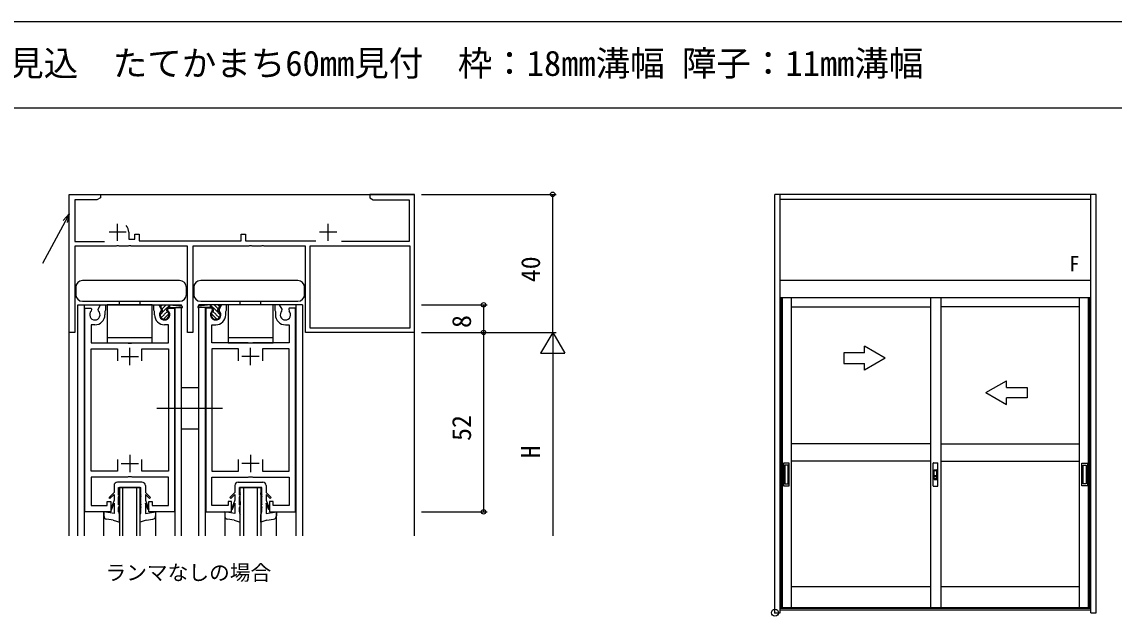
# Model space of a CAD drawing. Units: millimetres, scale not verified. Extents: x -437 to 438, y -681 to 679.
# Drawn here: x -85.4 to 230.9, y 471.4 to 643.6 of the extents above; entities that cross this region are included whole.
import ezdxf
from ezdxf.enums import TextEntityAlignment as Align

# ---------------------------------------------------------------- set-up
doc = ezdxf.new("R2010")
doc.units = ezdxf.units.MM
doc.header["$LTSCALE"] = 4
doc.header["$PDMODE"] = 32
doc.header["$PDSIZE"] = 2
for name, color, linetype in [('0-1_USER1', 3, 'Continuous'), ('0-2_YKK_11', 7, 'Continuous'), ('0-3_YKK_12', 2, 'Continuous'), ('0-4_YKK_13', 4, 'Continuous'), ('0-5_YKK_A1', 4, 'Continuous'), ('0-6_YKK_D', 6, 'Continuous'), ('0-7_YKK_ZWAK', 7, 'Continuous')]:
    doc.layers.add(name, color=color, linetype=linetype)
doc.styles.add('ＭＳ ゴシック', font='')
doc.styles.get('ＭＳ ゴシック').set_extended_font_data('MS Gothic')

msp = doc.modelspace()

# ---------------------------------------------------------------- linework, layer by layer
at = {"layer": '0-2_YKK_11'}
for p, q in [((-55.2, 582.6), (-60.2, 582.6)), ((-57.7, 580.1), (-57.7, 585.1)), ((5.8, 582.6), (0.8, 582.6)), ((3.3, 580.1), (3.3, 585.1)), ((-54.2, 544.096), (-54.2, 549.096)), ((-19.2, 544.096), (-19.2, 549.096)), ((-56.7, 546.596), (-51.7, 546.596)), ((-16.7, 546.596), (-21.7, 546.596)), ((-54.2, 518.096), (-54.2, 513.096)), ((-19.2, 518.096), (-19.2, 513.096)), ((-56.7, 515.596), (-51.7, 515.596)), ((-16.7, 515.596), (-21.7, 515.596))]:
    msp.add_line(p, q, dxfattribs=at)
for points in [[(28.3, 553.6), (-3.3, 553.6), (-3.3, 578.6), (-15.242, 578.6), (-15.425, 578.72), (-15.975, 578.72), (-16.158, 578.6), (-18.742, 578.6), (-18.925, 578.72), (-19.475, 578.72), (-19.658, 578.6), (-35.9, 578.6), (-35.9, 553.6), (-37.5, 553.6), (-37.5, 578.6), (-53.742, 578.6), (-53.925, 578.72), (-54.475, 578.72), (-54.658, 578.6), (-57.242, 578.6), (-57.425, 578.72), (-57.975, 578.72), (-58.158, 578.6), (-70.1, 578.6), (-70.1, 553.6), (-71.7, 553.6), (-71.7, 593.6), (-62.7, 593.6), (-62.7, 592.6), (-63.739, 592), (-70.1, 592), (-70.1, 579.9), (-61.541, 579.9)], [(28.3, 553.6), (28.3, 593.6), (15.3, 593.6), (15.3, 592.6), (16.339, 592), (26.7, 592), (26.7, 579.9), (7.14, 579.9)], [(-54.5, 582.6), (-54.5, 580.6), (-52.7, 580.6), (-52.7, 582.1), (-51.5, 582.1), (-51.5, 580.1), (-21.9, 580.1), (-21.9, 582.1), (-20.7, 582.1), (-20.7, 580.1), (-0.321, 580.1)], [(-54.87, 511.596), (-65.4, 511.596), (-65.4, 503.396), (-60.7, 503.396), (-60.7, 504.596), (-59.7, 504.596), (-59.7, 501.596), (-67.2, 501.596), (-67.2, 560.596), (-65.397, 560.596), (-65.268, 560.373), (-65.351, 559.767)], [(-63.249, 559.767), (-63.331, 560.373), (-62.625, 561.596), (-61.2, 561.596), (-61.2, 559.996), (-61.3, 559.823)], [(-41.2, 560.596), (-41.2, 501.596), (-48.7, 501.596), (-48.7, 504.596), (-47.7, 504.596), (-47.7, 503.396), (-43, 503.396), (-43, 511.596), (-53.529, 511.596)], [(-47.1, 559.823), (-47.2, 559.996), (-47.2, 561.596), (-45.774, 561.596), (-45.068, 560.373), (-45.151, 559.767)], [(-43.049, 559.767), (-43.131, 560.373), (-43.003, 560.596), (-41.2, 560.596)], [(-32.2, 560.596), (-32.2, 501.596), (-24.7, 501.596), (-24.7, 504.596), (-25.7, 504.596), (-25.7, 503.396), (-30.4, 503.396), (-30.4, 511.596), (-19.871, 511.596)], [(-30.351, 559.767), (-30.269, 560.373), (-30.397, 560.596), (-32.2, 560.596)], [(-26.3, 559.823), (-26.2, 559.996), (-26.2, 561.596), (-27.626, 561.596), (-28.332, 560.373), (-28.249, 559.767)], [(-18.53, 511.596), (-8, 511.596), (-8, 503.396), (-12.7, 503.396), (-12.7, 504.596), (-13.7, 504.596), (-13.7, 501.596), (-6.2, 501.596), (-6.2, 560.596), (-8.003, 560.596), (-8.132, 560.373), (-8.049, 559.767)], [(-10.151, 559.767), (-10.069, 560.373), (-10.775, 561.596), (-12.2, 561.596), (-12.2, 559.996), (-12.1, 559.823)], [(-61.3, 559.823), (-61.4, 559.65), (-61.4, 558.696)], [(-47, 558.696), (-47, 559.65), (-47.1, 559.823)], [(-26.4, 558.696), (-26.4, 559.65), (-26.3, 559.823)], [(-12.1, 559.823), (-12, 559.65), (-12, 558.696)], [(-64.3, 555.796), (-65.4, 555.796), (-65.4, 550.596), (-54.871, 550.596)], [(-53.529, 550.596), (-43, 550.596), (-43, 555.796), (-44.1, 555.796)], [(-19.871, 550.596), (-30.4, 550.596), (-30.4, 555.796), (-29.3, 555.796)], [(-9.1, 555.796), (-8, 555.796), (-8, 550.596), (-18.53, 550.596)], [(-54.871, 550.596), (-54.679, 550.454), (-53.721, 550.454), (-53.529, 550.596)], [(-18.53, 550.596), (-18.721, 550.454), (-19.68, 550.454), (-19.871, 550.596)], [(-57.7, 516.796), (-57.7, 513.396), (-65.4, 513.396), (-65.4, 548.796), (-57.7, 548.796), (-57.7, 545.396)], [(-50.7, 545.396), (-50.7, 548.796), (-43, 548.796), (-43, 513.396), (-50.7, 513.396), (-50.7, 516.796)], [(-22.7, 545.396), (-22.7, 548.796), (-30.4, 548.796), (-30.4, 513.396), (-22.7, 513.396), (-22.7, 516.796)], [(-15.7, 516.796), (-15.7, 513.396), (-8, 513.396), (-8, 548.796), (-15.7, 548.796), (-15.7, 545.396)], [(-53.529, 511.596), (-53.72, 511.739), (-54.679, 511.739), (-54.87, 511.596)], [(-19.871, 511.596), (-19.68, 511.739), (-18.721, 511.739), (-18.53, 511.596)]]:
    msp.add_lwpolyline(points, dxfattribs=at)
msp.add_lwpolyline([(27, 578.6), (-2, 578.6), (-2, 554.9), (27, 554.9)], close=True, dxfattribs=at)
for centre, radius, start, end in [((-57.7, 582.6), 3.2, 0.00001, 38.36652), ((-64.3, 558.696), 1.5, 134.47776, 45.52222), ((-64.3, 558.696), 2.9, 270, 0.00032), ((-44.1, 558.696), 2.9, 180, 270), ((-44.1, 558.696), 1.5, 134.47753, 45.52245), ((-29.3, 558.696), 1.5, 134.47755, 45.52247), ((-29.3, 558.696), 2.9, 270, 0), ((-9.1, 558.696), 2.9, 179.99968, 270), ((-9.1, 558.696), 1.5, 134.47778, 45.52224)]:
    msp.add_arc(centre, radius, start, end, dxfattribs=at)
at = {"layer": '0-3_YKK_12'}
for p, q in [((-71.7, 593.6), (28.3, 593.6)), ((-71.7, 494.6), (-71.7, 593.6)), ((28.3, 494.6), (28.3, 593.6)), ((-69.2, 494.6), (-69.2, 561.596)), ((-69.2, 561.596), (-39.2, 561.596)), ((-67.3, 494.6), (-67.3, 561.596)), ((-41.099, 561.596), (-41.099, 561.426)), ((-41.099, 560.796), (-41.099, 494.6)), ((-39.2, 561.209), (-39.2, 561.596)), ((-39.2, 494.6), (-39.2, 560.796)), ((-4.2, 561.596), (-34.2, 561.596)), ((-34.2, 561.209), (-34.2, 561.596)), ((-34.2, 494.6), (-34.2, 560.796)), ((-32.3, 561.426), (-32.3, 561.596)), ((-32.3, 494.6), (-32.3, 560.796)), ((-6.1, 561.596), (-6.1, 494.6)), ((-4.2, 561.596), (-4.2, 494.6)), ((-57.199, 508.6), (-57.199, 494.6)), ((-51.199, 508.6), (-57.199, 508.6)), ((-56.199, 494.6), (-56.199, 508.6)), ((-52.199, 508.6), (-52.199, 494.6)), ((-51.199, 494.6), (-51.199, 508.6)), ((-21.201, 508.6), (-21.201, 494.6)), ((-17.201, 494.6), (-17.201, 508.6)), ((-61.7, 494.6), (-61.7, 501.6)), ((-46.7, 501.596), (-46.7, 494.6)), ((-26.701, 501.6), (-26.701, 494.6)), ((-11.7, 494.6), (-11.7, 501.6))]:
    msp.add_line(p, q, dxfattribs=at)
msp.add_lwpolyline([(-22.201, 494.6), (-22.201, 508.6), (-16.201, 508.6), (-16.201, 494.6)], dxfattribs=at)
at = {"layer": '0-4_YKK_13'}
for p, q in [((-69.85, 566.596), (-69.85, 564.596)), ((-39.75, 568.596), (-67.85, 568.596)), ((-37.75, 564.596), (-37.75, 566.596)), ((-35.65, 566.596), (-35.65, 564.596)), ((-5.55, 568.596), (-33.65, 568.596)), ((-3.55, 564.596), (-3.55, 566.596)), ((-67.85, 562.596), (-39.75, 562.596)), ((-57.2, 561.596), (-57.2, 562.596)), ((-51.2, 561.596), (-51.2, 562.596)), ((-45.6, 561.596), (-42.6, 561.596)), ((-44.75, 560.124), (-45.6, 561.596)), ((-45.283, 561.048), (-44.735, 561.596)), ((-44.75, 559.822), (-44.75, 560.124)), ((-44.1, 559.987), (-42.6, 561.487)), ((-43.45, 560.124), (-43.062, 560.796)), ((-43.45, 559.822), (-43.45, 560.124)), ((-43.062, 560.796), (-39.1, 560.796)), ((-42.6, 560.796), (-42.6, 561.596)), ((-42.6, 561.596), (-39.077, 561.195)), ((-30.8, 561.596), (-34.323, 561.195)), ((-30.338, 560.796), (-34.3, 560.796)), ((-33.65, 562.596), (-5.55, 562.596)), ((-27.8, 561.596), (-30.8, 561.596)), ((-30.8, 560.796), (-30.8, 561.596)), ((-29.3, 559.987), (-30.8, 561.487)), ((-29.95, 560.124), (-30.338, 560.796)), ((-29.95, 559.822), (-29.95, 560.124)), ((-28.117, 561.048), (-28.665, 561.596)), ((-28.65, 560.124), (-27.8, 561.596)), ((-28.65, 559.822), (-28.65, 560.124)), ((-22.2, 561.596), (-22.2, 562.596)), ((-16.2, 561.596), (-16.2, 562.596)), ((-45.4, 558.687), (-45.39, 558.696)), ((-45.39, 558.696), (-44.1, 559.987)), ((-45.099, 557.865), (-44.267, 558.696)), ((-44.408, 557.433), (-44.1, 557.742)), ((-44.267, 558.696), (-44.1, 558.864)), ((-44.1, 558.864), (-43.268, 559.696)), ((-44.1, 557.742), (-43.145, 558.696)), ((-43.145, 558.696), (-42.837, 559.004)), ((-30.255, 558.696), (-30.563, 559.004)), ((-29.3, 557.742), (-30.255, 558.696)), ((-29.3, 558.864), (-30.132, 559.696)), ((-28.01, 558.696), (-29.3, 559.987)), ((-29.133, 558.696), (-29.3, 558.864)), ((-28.992, 557.433), (-29.3, 557.742)), ((-28.301, 557.865), (-29.133, 558.696)), ((-28, 558.687), (-28.01, 558.696)), ((-60.7, 552.096), (-47.7, 552.096)), ((-60.7, 550.596), (-47.7, 550.596)), ((-25.7, 552.096), (-12.7, 552.096)), ((-25.7, 550.596), (-12.7, 550.596)), ((-39.201, 537.596), (-34.201, 537.596)), ((-46.316, 531.596), (-27.284, 531.596)), ((-39.201, 525.596), (-34.201, 525.596)), ((-50.649, 510.2), (-57.749, 510.2)), ((-22.751, 510.2), (-15.651, 510.2)), ((-58.749, 507.149), (-60.202, 505.783)), ((-59.919, 505.5), (-58.749, 506.6)), ((-58.749, 509.2), (-58.749, 507.149)), ((-58.749, 506.6), (-58.749, 504.941)), ((-57.449, 508.6), (-50.949, 508.6)), ((-57.449, 506.4), (-57.449, 508.6)), ((-57.199, 506.612), (-57.449, 505.912)), ((-51.199, 506.612), (-50.949, 505.912)), ((-50.949, 506.4), (-50.949, 508.6)), ((-49.649, 509.2), (-49.649, 507.149)), ((-49.649, 507.149), (-48.197, 505.783)), ((-48.479, 505.5), (-49.649, 506.6)), ((-49.649, 506.6), (-49.649, 504.941)), ((-23.751, 507.149), (-25.204, 505.783)), ((-24.921, 505.5), (-23.751, 506.6)), ((-23.751, 509.2), (-23.751, 507.149)), ((-23.751, 506.6), (-23.751, 504.941)), ((-15.951, 508.6), (-22.451, 508.6)), ((-22.451, 506.4), (-22.451, 508.6)), ((-22.201, 506.612), (-22.451, 505.912)), ((-16.201, 506.612), (-15.951, 505.912)), ((-15.951, 506.4), (-15.951, 508.6)), ((-14.651, 509.2), (-14.651, 507.149)), ((-14.651, 507.149), (-13.198, 505.783)), ((-13.481, 505.5), (-14.651, 506.6)), ((-14.651, 506.6), (-14.651, 504.941)), ((-59.919, 505.5), (-60.199, 505.78)), ((-58.75, 504.941), (-59.719, 502.384)), ((-59.508, 502.176), (-58.75, 504.1)), ((-58.749, 504.1), (-58.749, 501.1)), ((-57.449, 503.6), (-57.449, 505.912)), ((-57.199, 504.6), (-57.449, 503.6)), ((-57.199, 503.831), (-57.449, 502.831)), ((-57.199, 504.6), (-57.199, 503.831)), ((-51.199, 504.6), (-51.199, 503.831)), ((-51.199, 504.6), (-50.949, 503.6)), ((-51.199, 503.831), (-50.949, 502.831)), ((-50.949, 503.6), (-50.949, 505.912)), ((-49.649, 504.941), (-48.68, 502.384)), ((-48.891, 502.176), (-49.649, 504.1)), ((-49.649, 504.1), (-49.649, 501.1)), ((-48.479, 505.5), (-48.199, 505.78)), ((-24.921, 505.5), (-25.201, 505.78)), ((-23.751, 504.941), (-24.72, 502.384)), ((-24.509, 502.176), (-23.751, 504.1)), ((-23.751, 504.1), (-23.751, 501.1)), ((-22.451, 503.6), (-22.451, 505.912)), ((-22.201, 504.6), (-22.451, 503.6)), ((-22.201, 503.831), (-22.451, 502.831)), ((-22.201, 504.6), (-22.201, 503.831)), ((-16.201, 504.6), (-16.201, 503.831)), ((-16.201, 504.6), (-15.951, 503.6)), ((-16.201, 503.831), (-15.951, 502.831)), ((-15.951, 503.6), (-15.951, 505.912)), ((-14.651, 504.1), (-14.651, 501.1)), ((-14.65, 504.941), (-13.681, 502.384)), ((-13.892, 502.176), (-14.65, 504.1)), ((-13.481, 505.5), (-13.201, 505.78)), ((-61.7, 501.6), (-61.7, 500.44)), ((-58.749, 501.1), (-61.699, 501.6)), ((-59.508, 502.176), (-59.719, 502.384)), ((-57.449, 501.6), (-57.449, 502.831)), ((-57.199, 498.6), (-57.199, 500.842)), ((-51.2, 498.6), (-51.199, 500.842)), ((-50.949, 501.6), (-50.949, 502.831)), ((-49.649, 501.1), (-46.7, 501.6)), ((-48.891, 502.176), (-48.681, 502.384)), ((-46.7, 501.6), (-46.7, 500.44)), ((-26.701, 501.6), (-26.701, 500.44)), ((-23.751, 501.1), (-26.701, 501.6)), ((-24.509, 502.176), (-24.719, 502.384)), ((-22.451, 501.6), (-22.451, 502.831)), ((-22.201, 498.6), (-22.201, 500.842)), ((-16.201, 498.6), (-16.201, 500.842)), ((-15.951, 501.6), (-15.951, 502.831)), ((-14.651, 501.1), (-11.701, 501.6)), ((-13.892, 502.176), (-13.682, 502.384)), ((-11.701, 501.6), (-11.701, 500.44)), ((-58.952, 499.16), (-60.872, 499.455)), ((-49.447, 499.16), (-47.527, 499.455)), ((-23.953, 499.16), (-25.873, 499.455)), ((-14.448, 499.16), (-12.528, 499.455))]:
    msp.add_line(p, q, dxfattribs=at)
for points in [[(-47.7, 550.596), (-47.7, 561.596), (-60.7, 561.596), (-60.7, 550.596)], [(-44.872, 560.337), (-44.1, 561.109), (-43.612, 561.596)], [(-28.528, 560.337), (-29.3, 561.109), (-29.788, 561.596)], [(-12.7, 550.596), (-12.7, 561.596), (-25.7, 561.596), (-25.7, 550.596)], [(-57.199, 506.612), (-57.199, 507.1), (-57.449, 506.4)], [(-51.199, 506.612), (-51.199, 507.1), (-50.949, 506.4)], [(-22.201, 506.612), (-22.201, 507.1), (-22.451, 506.4)], [(-16.201, 506.612), (-16.201, 507.1), (-15.951, 506.4)], [(-58.952, 499.16), (-58.062, 498.918), (-57.199, 498.6)], [(-49.447, 499.16), (-50.337, 498.918), (-51.2, 498.6)], [(-23.953, 499.16), (-23.063, 498.918), (-22.201, 498.6)], [(-14.448, 499.16), (-15.338, 498.918), (-16.201, 498.6)]]:
    msp.add_lwpolyline(points, dxfattribs=at)
for centre, radius, start, end in [((-67.85, 566.596), 2, 90, 180), ((-39.75, 566.596), 2, 0, 90), ((-33.65, 566.596), 2, 90, 180), ((-5.55, 566.596), 2, 0, 90), ((-67.85, 564.596), 2, 180, 270), ((-39.75, 564.596), 2, 270, 0), ((-33.65, 564.596), 2, 180, 270), ((-5.55, 564.596), 2, 270, 0), ((-39.1, 560.996), 0.2, 270, 83.5011), ((-34.3, 560.996), 0.2, 96.4989, 270), ((-44.1, 558.696), 1.3, 120, 60), ((-29.3, 558.696), 1.3, 120, 60), ((-57.749, 509.2), 1, 90, 179.99913), ((-50.649, 509.2), 1, 0.00087, 89.99913), ((-22.751, 509.2), 1, 90.00087, 179.99913), ((-15.651, 509.2), 1, 0.00087, 90), ((-60.7, 500.44), 1, 179.99913, 260.05001), ((-56.185, 501.597), 1.264, 179.87072, 216.64926), ((-52.214, 501.597), 1.264, 323.35047, 0.12902), ((-47.7, 500.44), 1, 279.94999, 0.00087), ((-25.701, 500.44), 1, 179.99913, 260.05001), ((-21.186, 501.597), 1.264, 179.87098, 216.64953), ((-17.215, 501.597), 1.264, 323.35074, 0.12928), ((-12.701, 500.44), 1, 279.94999, 0.00087)]:
    msp.add_arc(centre, radius, start, end, dxfattribs=at)
at = {"layer": '0-5_YKK_A1'}
for p, q in [((132.7, 472.35), (132.7, 593.6)), ((225.7, 593.6), (132.7, 593.6)), ((134.2, 472.35), (134.2, 593.6)), ((224.2, 592.1), (134.2, 592.1)), ((224.2, 472.35), (224.2, 593.6)), ((225.7, 472.35), (225.7, 593.6)), ((224.2, 568.6), (134.2, 568.6)), ((224.2, 563.6), (134.2, 563.6)), ((134.5, 473.9), (134.5, 563.6)), ((134.85, 473.6), (134.85, 563.6)), ((137.5, 473.9), (137.5, 563.6)), ((177.7, 563.6), (177.7, 473.9)), ((180.7, 563.6), (180.7, 473.9)), ((220.9, 473.9), (220.9, 563.6)), ((223.55, 473.6), (223.55, 563.6)), ((223.9, 473.9), (223.9, 563.6)), ((137.5, 561), (177.7, 561)), ((220.9, 561), (180.7, 561)), ((164.614, 546.125), (158.614, 549.589)), ((158.614, 547.625), (158.614, 549.589)), ((164.614, 546.125), (158.614, 542.661)), ((158.614, 542.661), (158.614, 544.625)), ((193.786, 536.125), (199.786, 539.589)), ((199.786, 537.625), (199.786, 539.589)), ((193.786, 536.125), (199.786, 532.661)), ((199.786, 532.661), (199.786, 534.625)), ((177.7, 521.25), (137.5, 521.25)), ((180.7, 521.25), (220.9, 521.25)), ((177.7, 516.25), (137.5, 516.25)), ((178.575, 515.75), (179.825, 515.75)), ((180.7, 516.25), (220.9, 516.25)), ((178.5, 509.125), (178.5, 515.675)), ((178.763, 511.05), (178.763, 513.75)), ((178.813, 513.8), (179.588, 513.8)), ((178.838, 513.65), (179.563, 513.65)), ((178.838, 511.15), (178.838, 513.65)), ((178.838, 513.575), (179.563, 513.575)), ((178.842, 511.225), (178.842, 513.575)), ((179.557, 511.225), (179.557, 513.575)), ((179.563, 511.15), (179.563, 513.65)), ((179.638, 511.05), (179.638, 513.75)), ((179.9, 509.125), (179.9, 515.675)), ((178.813, 511), (179.588, 511)), ((178.838, 511.225), (179.563, 511.225)), ((178.838, 511.15), (179.563, 511.15)), ((178.842, 512.125), (179.557, 512.125)), ((178.867, 512.1), (178.842, 512.125)), ((178.842, 511.875), (178.867, 511.9)), ((178.842, 511.875), (179.557, 511.875)), ((178.867, 512.1), (179.532, 512.1)), ((178.867, 511.9), (178.867, 512.1)), ((178.867, 511.9), (179.532, 511.9)), ((179.532, 512.1), (179.557, 512.125)), ((179.532, 511.9), (179.532, 512.1)), ((179.532, 511.9), (179.557, 511.875)), ((178.575, 509.05), (179.825, 509.05)), ((137.5, 479.9), (177.7, 479.9)), ((180.7, 479.9), (220.9, 479.9)), ((132.7, 472.35), (134.2, 472.35)), ((132.7, 472.35), (134.2, 472.35)), ((224.2, 473.6), (134.2, 473.6)), ((224.2, 473.1), (134.2, 473.1)), ((134.85, 473.9), (223.55, 473.9)), ((224.2, 472.35), (225.7, 472.35))]:
    msp.add_line(p, q, dxfattribs=at)
for points in [[(158.614, 547.625), (152.614, 547.625), (152.614, 544.625), (158.614, 544.625)], [(199.786, 537.625), (205.786, 537.625), (205.786, 534.625), (199.786, 534.625)]]:
    msp.add_lwpolyline(points, dxfattribs=at)
for points in [[(135.2, 509.15), (136.8, 509.15), (136.8, 515.65), (135.2, 515.65)], [(135.525, 509.675), (136.475, 509.675), (136.475, 515.125), (135.525, 515.125)], [(223.2, 509.15), (221.6, 509.15), (221.6, 515.65), (223.2, 515.65)], [(222.875, 509.675), (221.925, 509.675), (221.925, 515.125), (222.875, 515.125)]]:
    msp.add_lwpolyline(points, close=True, dxfattribs=at)
for centre, radius, start, end in [((178.575, 515.675), 0.075, 90, 180.00001), ((179.825, 515.675), 0.075, 0, 90), ((178.813, 513.75), 0.05, 90, 180.00001), ((179.588, 513.75), 0.05, 0, 90), ((178.813, 511.05), 0.05, 180.00001, 270), ((179.588, 511.05), 0.05, 270, 0), ((178.575, 509.125), 0.075, 180.00001, 270), ((179.825, 509.125), 0.075, 270, 0)]:
    msp.add_arc(centre, radius, start, end, dxfattribs=at)
msp.add_point((132.7, 472.35), dxfattribs=at)
at = {"layer": '0-6_YKK_D'}
for p, q in [((30.3, 593.6), (69.304, 593.6)), ((68.304, 553.6), (68.304, 593.6)), ((30.3, 561.596), (49.304, 561.596)), ((48.304, 561.596), (48.304, 553.6)), ((30.3, 553.6), (69.304, 553.6)), ((30.3, 553.6), (69.304, 553.6)), ((30.3, 553.6), (49.304, 553.6)), ((30.3, 553.6), (49.304, 553.6)), ((48.304, 553.6), (48.304, 501.596)), ((68.304, 553.6), (64.804, 547.538)), ((68.304, 553.6), (71.804, 547.538)), ((68.304, 553.6), (68.304, 541.476)), ((64.804, 547.538), (71.804, 547.538)), ((68.304, 546.6), (68.304, 494.6)), ((30.3, 501.596), (49.304, 501.596))]:
    msp.add_line(p, q, dxfattribs=at)
for points in [[(-71.7, 587.964), (-72.911, 585.719), (-79.449, 573.6)], [(-73.512, 586.044), (-71.7, 587.964), (-72.309, 585.395)]]:
    msp.add_lwpolyline(points, dxfattribs=at)
for centre in [(68.304, 593.6), (48.304, 561.596), (48.304, 553.6), (48.304, 553.6), (48.304, 501.596)]:
    msp.add_circle(centre, 0.637, dxfattribs=at)
at = {"layer": '0-7_YKK_ZWAK'}
for p, q in [((438.3, 643.6), (-436.7, 643.6)), ((438.3, 618.6), (-436.7, 618.6))]:
    msp.add_line(p, q, dxfattribs=at)

# ---------------------------------------------------------------- texts
at = {"layer": '0-1_USER1', "style": 'ＭＳ ゴシック'}
for s, height, p in [('引違い戸【かまちタイプ】 枠内 2・4枚建 100見込\u3000たてかまち60mm見付  枠：18mm溝幅 障子：11mm溝幅', 7.331, (-299.006, 625.731)), ('ランマなしの場合', 4.399, (-61.217, 480.452))]:
    msp.add_text(s, height=height, dxfattribs=at).set_placement(p, align=Align.BOTTOM_LEFT)
at = {"layer": '0-5_YKK_A1', "style": 'ＭＳ ゴシック'}
msp.add_text('F', height=4.399, dxfattribs=at).set_placement((217.922, 569.969), align=Align.BOTTOM_LEFT)
at = {"layer": '0-6_YKK_D', "style": 'ＭＳ ゴシック'}
for s, p in [('40', (66.304, 568.145)), ('8', (46.304, 554.871)), ('52', (46.304, 522.144)), ('H', (66.304, 517.106))]:
    msp.add_text(s, height=5.499, rotation=90, dxfattribs=at).set_placement(p, align=Align.BOTTOM_LEFT)

doc.saveas('drawing.dxf')
